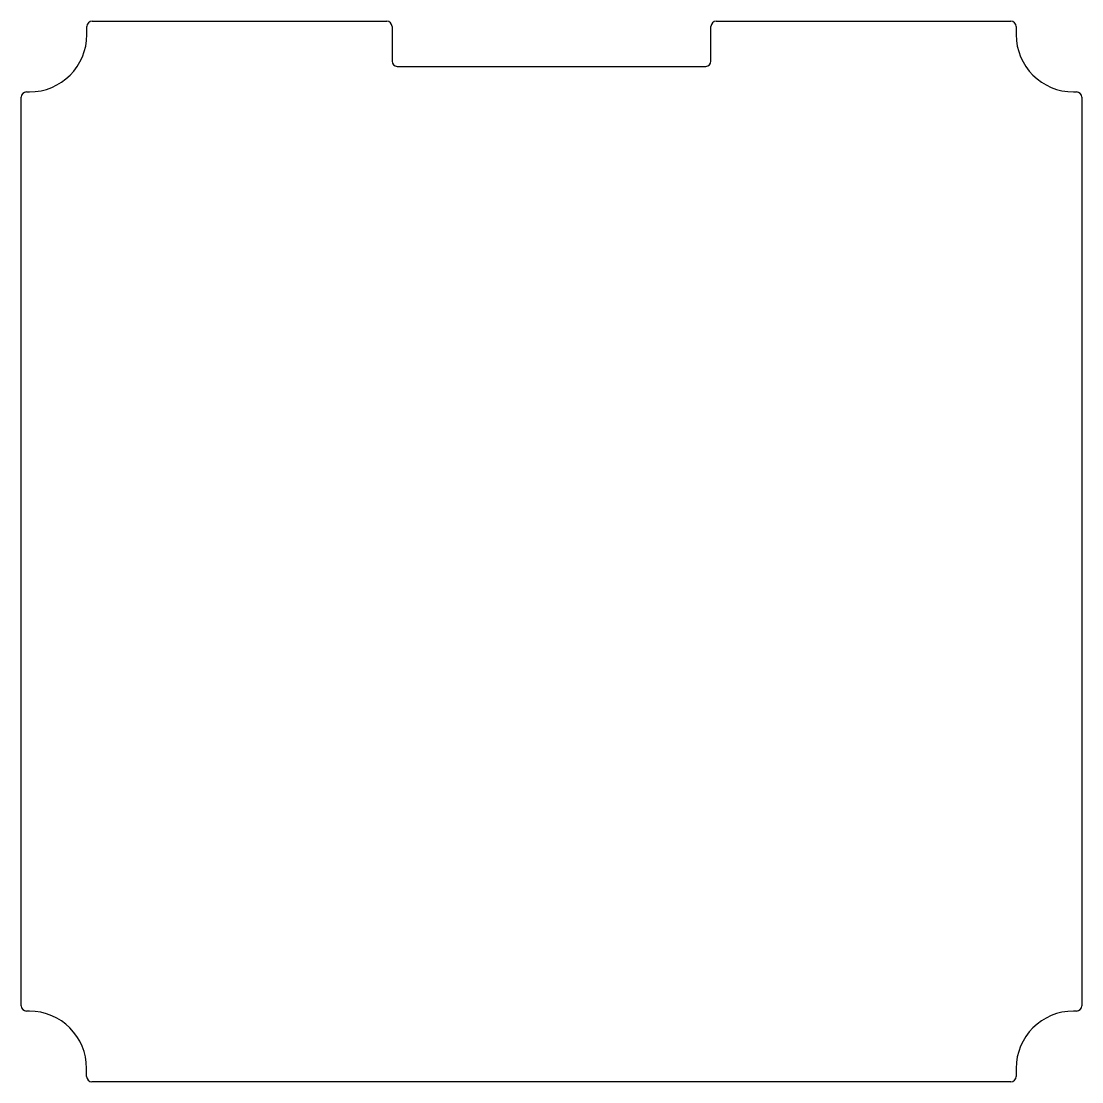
# Model space of a CAD drawing. Extents: x -200 to 199, y -199 to 200.
import ezdxf

# ---------------------------------------------------------------- set-up
doc = ezdxf.new("R2010")
doc.units = 0
doc.layers.add('MODELSKETCH_VISIBLE', color=7, linetype='CONTINUOUS')

msp = doc.modelspace()

# ---------------------------------------------------------------- linework, layer by layer
at = {"layer": 'MODELSKETCH_VISIBLE'}
for p, q in [((-172.8, 199.5), (-62, 199.5)), ((62, 199.5), (172.8, 199.5)), ((-174.8, 194.5), (-174.8, 197.5)), ((-60, 197.5), (-60, 184.5)), ((60, 184.5), (60, 197.5)), ((174.8, 197.5), (174.8, 194.5)), ((-58, 182.5), (58, 182.5)), ((-197.5, 172.9), (-196.4, 172.9)), ((196.4, 172.9), (197.5, 172.9)), ((-199.5, -170.9), (-199.5, 170.9)), ((199.5, 170.9), (199.5, -170.9)), ((-196.4, -172.9), (-197.5, -172.9)), ((197.5, -172.9), (196.4, -172.9)), ((-174.9, -197.5), (-174.9, -194.5)), ((174.8, -194.5), (174.8, -197.5)), ((172.8, -199.5), (-172.9, -199.5))]:
    msp.add_line(p, q, dxfattribs=at)
for centre, radius, start, end in [((-172.8, 197.5), 2, 90, 180), ((-62, 197.5), 2, 0, 90), ((62, 197.5), 2, 90, 180), ((172.8, 197.5), 2, 0, 90), ((-196.4, 194.5), 21.6, 270, 0), ((196.4, 194.5), 21.6, 180, 270), ((-58, 184.5), 2, 180, 270), ((58, 184.5), 2, 270, 0), ((-197.5, 170.9), 2, 90, 180), ((197.5, 170.9), 2, 0, 90), ((-197.5, -170.9), 2, 180, 270), ((197.5, -170.9), 2, 270, 0), ((-196.5, -194.5), 21.6, 0, 89.7341), ((196.4, -194.5), 21.6, 90, 180), ((-172.9, -197.5), 2, 180, 270), ((172.8, -197.5), 2, 270, 0)]:
    msp.add_arc(centre, radius, start, end, dxfattribs=at)

doc.saveas('drawing.dxf')
